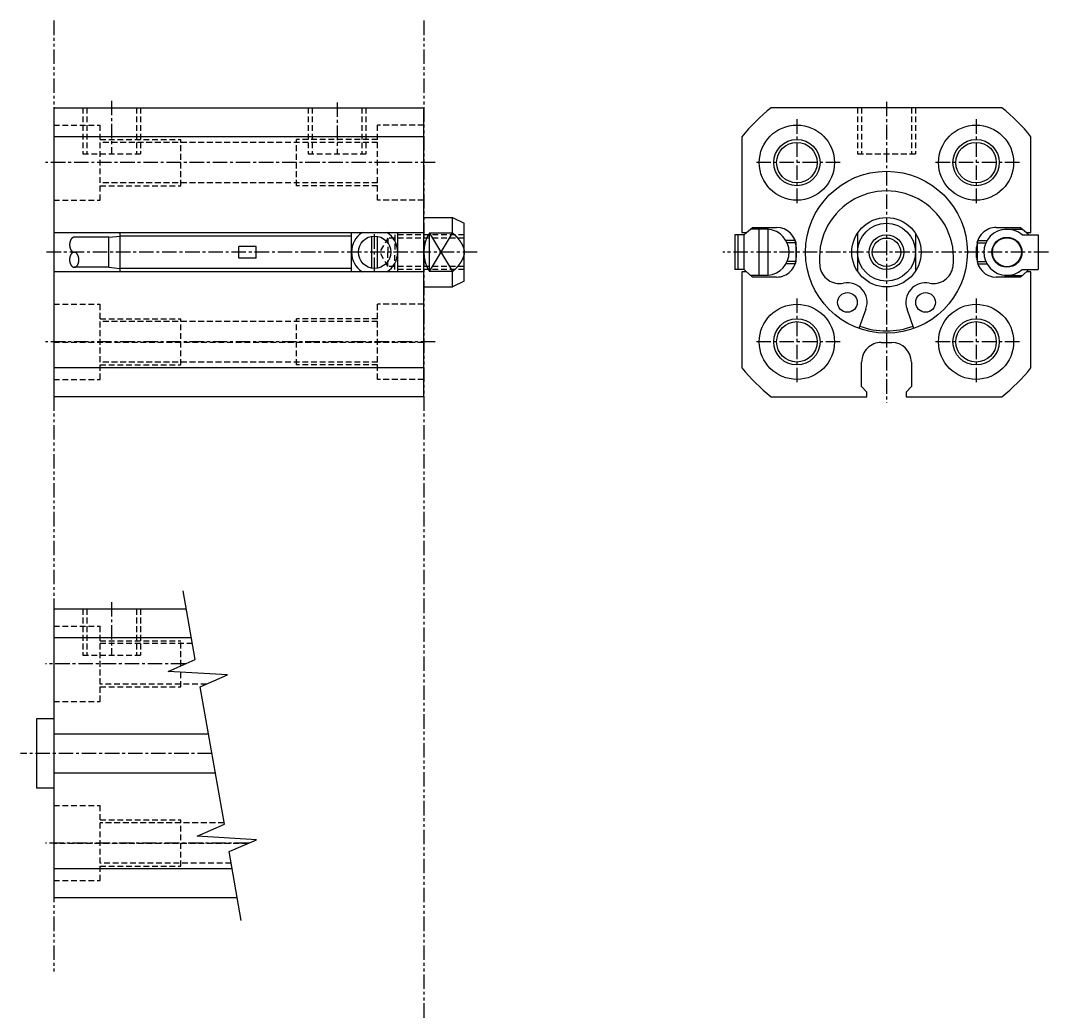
# Model space of a CAD drawing. Extents: x 1 to 128, y 0 to 373.
# Drawn here: x 39 to 128, y 287.5 to 373.2 of the extents above; entities that cross this region are included whole.
import ezdxf

# ---------------------------------------------------------------- set-up
doc = ezdxf.new("R2010")
doc.units = 0
for name, pattern in [('CENTER', [2, 1.25, -0.25, 0.25, -0.25]), ('DASHED', [0.75, 0.5, -0.25]), ('PHANTOM', [2.5, 1.25, -0.25, 0.25, -0.25, 0.25, -0.25])]:
    doc.linetypes.add(name, pattern=pattern)
doc.layers.get('0').update_dxf_attribs({"linetype": 'CONTINUOUS'})
doc.layers.add('CENTER', color=1, linetype='CENTER')

msp = doc.modelspace()

# ---------------------------------------------------------------- linework, layer by layer
at = {"color": 3, "linetype": 'PHANTOM'}
for p, q in [((41.923, 373.163), (41.923, 290.924)), ((73.923, 373.163), (73.923, 24.454))]:
    msp.add_line(p, q, dxfattribs=at)
at = {"color": 7, "linetype": 'CONTINUOUS'}
for p, q in [((41.923, 365.625), (41.923, 340.625)), ((41.923, 365.625), (73.923, 365.625)), ((73.923, 340.625), (73.923, 365.625)), ((123.936, 365.625), (103.961, 365.625)), ((73.923, 363.112), (41.923, 363.112)), ((101.449, 363.112), (101.449, 354.825)), ((126.449, 354.825), (126.449, 363.112)), ((73.923, 356.125), (76.423, 356.125)), ((76.423, 356.125), (77.423, 355.625)), ((76.423, 354.783), (76.423, 356.125)), ((41.923, 354.825), (73.923, 354.825)), ((47.673, 351.425), (47.673, 354.825)), ((67.673, 351.425), (67.673, 354.825)), ((71.673, 351.425), (71.673, 354.825)), ((74.423, 351.467), (74.423, 354.783)), ((76.423, 354.783), (74.423, 354.783)), ((77.423, 350.625), (77.423, 355.625)), ((101.449, 354.825), (101.849, 354.825)), ((101.627, 354.625), (102.182, 355.125)), ((101.849, 354.825), (102.349, 355.275)), ((103.727, 355.125), (102.182, 355.125)), ((102.349, 355.275), (104.449, 355.275)), ((102.927, 351.125), (102.927, 355.125)), ((103.727, 351.125), (103.727, 355.125)), ((111.449, 354.783), (111.449, 351.466)), ((116.449, 354.783), (116.449, 351.466)), ((123.449, 355.275), (125.549, 355.275)), ((124.171, 355.125), (125.716, 355.125)), ((124.971, 355.033), (124.971, 355.125)), ((125.549, 355.275), (126.049, 354.825)), ((126.271, 354.625), (125.716, 355.125)), ((126.049, 354.825), (126.449, 354.825)), ((46.673, 354.425), (43.693, 354.425)), ((46.673, 354.425), (47.673, 354.525)), ((46.673, 351.825), (46.673, 354.425)), ((67.673, 354.525), (47.673, 354.525)), ((69.423, 351.747), (69.423, 354.502)), ((69.923, 351.747), (69.923, 354.502)), ((101.627, 354.625), (100.827, 354.625)), ((100.827, 354.625), (100.827, 351.625)), ((101.127, 351.625), (101.127, 354.625)), ((101.627, 351.625), (101.627, 354.625)), ((106.058, 354.125), (105.259, 354.125)), ((106.113, 353.925), (105.36, 353.925)), ((106.058, 354.125), (106.113, 353.925)), ((106.113, 353.925), (106.113, 352.325)), ((121.785, 353.925), (121.84, 354.125)), ((121.785, 353.925), (122.538, 353.925)), ((121.785, 353.925), (121.785, 352.325)), ((121.84, 354.125), (122.639, 354.125)), ((125.694, 354.625), (127.071, 354.625)), ((127.071, 354.625), (127.071, 351.625)), ((59.423, 353.625), (57.923, 353.625)), ((57.923, 352.625), (57.923, 353.625)), ((59.423, 352.625), (59.423, 353.625)), ((106.149, 353.575), (106.149, 352.675)), ((121.749, 352.675), (121.749, 353.575)), ((59.423, 352.625), (57.923, 352.625)), ((106.058, 352.125), (105.259, 352.125)), ((106.113, 352.325), (105.36, 352.325)), ((106.113, 352.325), (106.058, 352.125)), ((121.785, 352.325), (122.538, 352.325)), ((121.785, 352.325), (121.84, 352.125)), ((121.84, 352.125), (122.639, 352.125)), ((73.923, 351.425), (41.923, 351.425)), ((46.673, 351.825), (43.693, 351.825)), ((46.673, 351.825), (47.673, 351.725)), ((67.673, 351.725), (47.673, 351.725)), ((76.423, 351.467), (74.423, 351.467)), ((76.423, 350.125), (76.423, 351.466)), ((101.627, 351.625), (100.827, 351.625)), ((101.449, 351.425), (101.449, 343.137)), ((101.849, 351.425), (101.449, 351.425)), ((102.182, 351.125), (101.627, 351.625)), ((102.349, 350.975), (101.849, 351.425)), ((124.971, 351.125), (124.971, 351.217)), ((126.049, 351.425), (125.549, 350.975)), ((125.694, 351.625), (127.071, 351.625)), ((125.716, 351.125), (126.271, 351.625)), ((126.449, 351.425), (126.049, 351.425)), ((126.449, 343.137), (126.449, 351.425)), ((77.423, 350.625), (76.423, 350.125)), ((103.727, 351.125), (102.182, 351.125)), ((104.449, 350.975), (102.349, 350.975)), ((125.549, 350.975), (123.449, 350.975)), ((124.171, 351.125), (125.716, 351.125)), ((73.923, 350.125), (76.423, 350.125)), ((112.171, 348.206), (111.569, 346.542)), ((116.329, 346.542), (115.727, 348.206)), ((113.499, 345.325), (114.399, 345.325)), ((111.799, 341.525), (111.799, 343.625)), ((116.099, 343.625), (116.099, 341.525)), ((73.923, 343.137), (41.923, 343.137)), ((112.249, 341.025), (111.799, 341.525)), ((116.099, 341.525), (115.649, 341.025)), ((73.923, 340.625), (41.923, 340.625)), ((103.961, 340.625), (112.249, 340.625)), ((112.249, 340.625), (112.249, 341.025)), ((115.649, 341.025), (115.649, 340.625)), ((115.649, 340.625), (123.936, 340.625)), ((41.923, 322.274), (41.923, 297.274)), ((41.923, 322.274), (53.392, 322.274)), ((53.835, 319.761), (41.923, 319.761)), ((41.923, 312.774), (40.423, 312.774)), ((40.423, 312.774), (40.423, 306.774)), ((41.923, 311.474), (55.296, 311.474)), ((55.896, 308.074), (41.923, 308.074)), ((41.923, 306.774), (40.423, 306.774)), ((57.357, 299.786), (41.923, 299.786)), ((57.8, 297.274), (41.923, 297.274))]:
    msp.add_line(p, q, dxfattribs=at)
at = {"color": 3, "linetype": 'DASHED'}
for p, q in [((44.423, 365.625), (44.423, 361.625)), ((44.773, 365.625), (44.773, 361.625)), ((49.073, 365.625), (49.073, 361.625)), ((49.423, 365.625), (49.423, 361.625)), ((63.923, 365.625), (63.923, 361.625)), ((64.273, 365.625), (64.273, 361.625)), ((68.573, 365.625), (68.573, 361.625)), ((68.923, 365.625), (68.923, 361.625)), ((111.449, 365.625), (111.449, 361.625)), ((111.799, 365.625), (111.799, 361.625)), ((116.099, 365.625), (116.099, 361.625)), ((116.449, 365.625), (116.449, 361.625)), ((41.923, 364.125), (45.923, 364.125)), ((45.923, 357.625), (45.923, 364.125)), ((73.923, 364.125), (69.923, 364.125)), ((69.923, 357.625), (69.923, 364.125)), ((45.923, 362.875), (52.923, 362.875)), ((52.923, 358.875), (52.923, 362.875)), ((69.923, 362.875), (62.923, 362.875)), ((62.923, 358.875), (62.923, 362.875)), ((69.923, 362.625), (45.923, 362.625)), ((44.423, 361.625), (49.423, 361.625)), ((63.923, 361.625), (68.923, 361.625)), ((111.449, 361.625), (116.449, 361.625)), ((69.923, 359.125), (45.923, 359.125)), ((45.923, 358.875), (52.923, 358.875)), ((69.923, 358.875), (62.923, 358.875)), ((41.923, 357.625), (45.923, 357.625)), ((73.923, 357.625), (69.923, 357.625)), ((70.823, 354.354), (70.113, 353.125)), ((70.823, 354.354), (70.823, 353.125)), ((77.423, 354.354), (70.823, 354.354)), ((71.423, 354.625), (71.423, 353.125)), ((77.423, 354.625), (71.423, 354.625)), ((70.823, 351.895), (70.113, 353.125)), ((70.823, 351.895), (70.823, 353.125)), ((71.423, 351.625), (71.423, 353.125)), ((77.423, 351.895), (70.823, 351.895)), ((77.423, 351.625), (71.423, 351.625)), ((41.923, 348.625), (45.923, 348.625)), ((45.923, 342.125), (45.923, 348.625)), ((69.923, 342.125), (69.923, 348.625)), ((73.923, 348.625), (69.923, 348.625)), ((45.923, 347.375), (52.923, 347.375)), ((69.923, 347.125), (45.923, 347.125)), ((52.923, 343.375), (52.923, 347.375)), ((69.923, 347.375), (62.923, 347.375)), ((62.923, 343.375), (62.923, 347.375)), ((73.923, 345.325), (41.923, 345.325)), ((69.923, 343.625), (45.923, 343.625)), ((45.923, 343.375), (52.923, 343.375)), ((69.923, 343.375), (62.923, 343.375)), ((41.923, 342.125), (45.923, 342.125)), ((73.923, 342.125), (69.923, 342.125)), ((44.423, 322.274), (44.423, 318.274)), ((44.773, 322.274), (44.773, 318.274)), ((49.073, 322.274), (49.073, 318.274)), ((49.423, 322.274), (49.423, 318.274)), ((41.923, 320.774), (45.923, 320.774)), ((45.923, 314.274), (45.923, 320.774)), ((45.923, 319.524), (52.923, 319.524)), ((53.921, 319.274), (45.923, 319.274)), ((52.923, 317.357), (52.923, 319.524)), ((44.423, 318.274), (49.423, 318.274)), ((52.923, 315.524), (52.923, 316.803)), ((55.134, 315.774), (45.923, 315.774)), ((45.923, 315.524), (52.923, 315.524)), ((41.923, 314.274), (45.923, 314.274)), ((41.923, 305.274), (45.923, 305.274)), ((45.923, 298.774), (45.923, 305.274)), ((45.923, 304.024), (52.923, 304.024)), ((56.654, 303.774), (45.923, 303.774)), ((52.923, 300.024), (52.923, 304.024)), ((58.691, 301.974), (41.923, 301.974)), ((57.271, 300.274), (45.923, 300.274)), ((45.923, 300.024), (52.923, 300.024)), ((41.923, 298.774), (45.923, 298.774))]:
    msp.add_line(p, q, dxfattribs=at)
at = {"color": 3, "linetype": 'CONTINUOUS'}
for p, q in [((74.423, 351.467), (76.423, 354.783)), ((74.423, 354.783), (76.423, 351.467))]:
    msp.add_line(p, q, dxfattribs=at)
msp.add_lwpolyline([(58.142, 295.334), (57.094, 301.279), (59.452, 302.304), (54.319, 302.618), (56.677, 303.643), (54.58, 315.533), (56.938, 316.558), (51.806, 316.871), (54.164, 317.896), (53.115, 323.841)], dxfattribs=at)
at = {"color": 7}
msp.add_polyline3d([(76.423, 354.783, 0), (76.429, 354.778, 0), (76.436, 354.772, 0), (76.442, 354.767, 0), (76.448, 354.762, 0), (76.455, 354.757, 0), (76.461, 354.751, 0), (76.468, 354.746, 0), (76.474, 354.741, 0), (76.48, 354.735, 0), (76.487, 354.73, 0), (76.493, 354.725, 0), (76.499, 354.719, 0), (76.506, 354.714, 0), (76.512, 354.708, 0), (76.518, 354.703, 0), (76.524, 354.697, 0), (76.531, 354.692, 0), (76.537, 354.686, 0), (76.543, 354.681, 0), (76.549, 354.675, 0), (76.555, 354.67, 0), (76.561, 354.664, 0), (76.568, 354.658, 0), (76.574, 354.653, 0), (76.58, 354.647, 0), (76.586, 354.641, 0), (76.592, 354.636, 0), (76.598, 354.63, 0), (76.604, 354.624, 0), (76.61, 354.619, 0), (76.616, 354.613, 0), (76.622, 354.607, 0), (76.628, 354.601, 0), (76.634, 354.595, 0), (76.64, 354.59, 0), (76.646, 354.584, 0), (76.651, 354.578, 0), (76.657, 354.572, 0), (76.663, 354.566, 0), (76.669, 354.56, 0), (76.675, 354.554, 0), (76.681, 354.548, 0), (76.686, 354.542, 0), (76.692, 354.536, 0), (76.698, 354.53, 0), (76.704, 354.524, 0), (76.709, 354.518, 0), (76.715, 354.512, 0), (76.721, 354.506, 0), (76.726, 354.5, 0), (76.732, 354.494, 0), (76.738, 354.488, 0), (76.743, 354.482, 0), (76.749, 354.476, 0), (76.754, 354.47, 0), (76.76, 354.463, 0), (76.766, 354.457, 0), (76.771, 354.451, 0), (76.777, 354.445, 0), (76.782, 354.439, 0), (76.788, 354.432, 0), (76.793, 354.426, 0), (76.799, 354.42, 0), (76.804, 354.414, 0), (76.81, 354.407, 0), (76.815, 354.401, 0), (76.82, 354.395, 0), (76.826, 354.389, 0), (76.831, 354.382, 0), (76.837, 354.376, 0), (76.842, 354.37, 0), (76.847, 354.363, 0), (76.853, 354.357, 0), (76.858, 354.35, 0), (76.863, 354.344, 0), (76.868, 354.338, 0), (76.874, 354.331, 0), (76.879, 354.325, 0), (76.884, 354.318, 0), (76.889, 354.312, 0), (76.895, 354.305, 0), (76.9, 354.299, 0), (76.905, 354.292, 0), (76.91, 354.286, 0), (76.915, 354.279, 0), (76.921, 354.273, 0), (76.926, 354.266, 0), (76.931, 354.26, 0), (76.936, 354.253, 0), (76.941, 354.247, 0), (76.946, 354.24, 0), (76.951, 354.234, 0), (76.956, 354.227, 0), (76.961, 354.22, 0), (76.966, 354.214, 0), (76.971, 354.207, 0), (76.976, 354.201, 0), (76.981, 354.194, 0), (76.986, 354.187, 0), (76.991, 354.181, 0), (76.996, 354.174, 0), (77.001, 354.167, 0), (77.006, 354.161, 0), (77.011, 354.154, 0), (77.016, 354.147, 0), (77.021, 354.14, 0), (77.025, 354.134, 0), (77.03, 354.127, 0), (77.035, 354.12, 0), (77.04, 354.113, 0), (77.045, 354.107, 0), (77.049, 354.1, 0), (77.054, 354.093, 0), (77.059, 354.086, 0), (77.064, 354.079, 0), (77.068, 354.072, 0), (77.073, 354.066, 0), (77.078, 354.059, 0), (77.082, 354.052, 0), (77.087, 354.045, 0), (77.091, 354.038, 0), (77.096, 354.031, 0), (77.101, 354.024, 0), (77.105, 354.017, 0), (77.11, 354.01, 0), (77.114, 354.003, 0), (77.119, 353.996, 0), (77.123, 353.989, 0), (77.128, 353.982, 0), (77.132, 353.975, 0), (77.136, 353.968, 0), (77.141, 353.961, 0), (77.145, 353.954, 0), (77.15, 353.947, 0), (77.154, 353.94, 0), (77.158, 353.933, 0), (77.163, 353.926, 0), (77.167, 353.919, 0), (77.171, 353.911, 0), (77.175, 353.904, 0), (77.18, 353.897, 0), (77.184, 353.89, 0), (77.188, 353.883, 0), (77.192, 353.876, 0), (77.196, 353.868, 0), (77.2, 353.861, 0), (77.204, 353.854, 0), (77.208, 353.847, 0), (77.212, 353.839, 0), (77.216, 353.832, 0), (77.22, 353.825, 0), (77.224, 353.817, 0), (77.228, 353.81, 0), (77.232, 353.803, 0), (77.236, 353.795, 0), (77.24, 353.788, 0), (77.243, 353.781, 0), (77.247, 353.773, 0), (77.251, 353.766, 0), (77.255, 353.758, 0), (77.258, 353.751, 0), (77.262, 353.743, 0), (77.266, 353.736, 0), (77.269, 353.729, 0), (77.273, 353.721, 0), (77.276, 353.714, 0), (77.28, 353.706, 0), (77.283, 353.698, 0), (77.287, 353.691, 0), (77.29, 353.683, 0), (77.294, 353.676, 0), (77.297, 353.668, 0), (77.3, 353.66, 0), (77.304, 353.653, 0), (77.307, 353.645, 0), (77.31, 353.638, 0), (77.313, 353.63, 0), (77.316, 353.622, 0), (77.32, 353.614, 0), (77.323, 353.607, 0), (77.326, 353.599, 0), (77.329, 353.591, 0), (77.332, 353.583, 0), (77.335, 353.576, 0), (77.337, 353.568, 0), (77.34, 353.56, 0), (77.343, 353.552, 0), (77.346, 353.544, 0), (77.349, 353.537, 0), (77.351, 353.529, 0), (77.354, 353.521, 0), (77.356, 353.513, 0), (77.359, 353.505, 0), (77.362, 353.497, 0), (77.364, 353.489, 0), (77.367, 353.481, 0), (77.369, 353.473, 0), (77.371, 353.465, 0), (77.374, 353.457, 0), (77.376, 353.449, 0), (77.378, 353.441, 0), (77.38, 353.433, 0), (77.382, 353.425, 0), (77.384, 353.417, 0), (77.386, 353.409, 0), (77.388, 353.401, 0), (77.39, 353.393, 0), (77.392, 353.385, 0), (77.394, 353.376, 0), (77.396, 353.368, 0), (77.397, 353.36, 0), (77.399, 353.352, 0), (77.401, 353.344, 0), (77.402, 353.336, 0), (77.404, 353.327, 0), (77.405, 353.319, 0), (77.407, 353.311, 0), (77.408, 353.303, 0), (77.409, 353.295, 0), (77.411, 353.286, 0), (77.412, 353.278, 0), (77.413, 353.27, 0), (77.414, 353.262, 0), (77.415, 353.253, 0), (77.416, 353.245, 0), (77.417, 353.237, 0), (77.418, 353.228, 0), (77.418, 353.22, 0), (77.419, 353.212, 0), (77.42, 353.204, 0), (77.42, 353.195, 0), (77.421, 353.187, 0), (77.421, 353.179, 0), (77.422, 353.17, 0), (77.422, 353.162, 0), (77.422, 353.154, 0), (77.422, 353.145, 0), (77.423, 353.137, 0), (77.423, 353.129, 0), (77.423, 353.121, 0), (77.423, 353.112, 0), (77.422, 353.104, 0), (77.422, 353.096, 0), (77.422, 353.087, 0), (77.422, 353.079, 0), (77.421, 353.071, 0), (77.421, 353.062, 0), (77.42, 353.054, 0), (77.42, 353.046, 0), (77.419, 353.037, 0), (77.418, 353.029, 0), (77.418, 353.021, 0), (77.417, 353.013, 0), (77.416, 353.004, 0), (77.415, 352.996, 0), (77.414, 352.988, 0), (77.413, 352.98, 0), (77.412, 352.971, 0), (77.411, 352.963, 0), (77.409, 352.955, 0), (77.408, 352.947, 0), (77.407, 352.938, 0), (77.405, 352.93, 0), (77.404, 352.922, 0), (77.402, 352.914, 0), (77.401, 352.906, 0), (77.399, 352.897, 0), (77.397, 352.889, 0), (77.396, 352.881, 0), (77.394, 352.873, 0), (77.392, 352.865, 0), (77.39, 352.857, 0), (77.388, 352.849, 0), (77.386, 352.84, 0), (77.384, 352.832, 0), (77.382, 352.824, 0), (77.38, 352.816, 0), (77.378, 352.808, 0), (77.376, 352.8, 0), (77.374, 352.792, 0), (77.371, 352.784, 0), (77.369, 352.776, 0), (77.367, 352.768, 0), (77.364, 352.76, 0), (77.362, 352.752, 0), (77.359, 352.744, 0), (77.356, 352.736, 0), (77.354, 352.729, 0), (77.351, 352.721, 0), (77.349, 352.713, 0), (77.346, 352.705, 0), (77.343, 352.697, 0), (77.34, 352.689, 0), (77.337, 352.681, 0), (77.335, 352.674, 0), (77.332, 352.666, 0), (77.329, 352.658, 0), (77.326, 352.65, 0), (77.323, 352.643, 0), (77.32, 352.635, 0), (77.316, 352.627, 0), (77.313, 352.62, 0), (77.31, 352.612, 0), (77.307, 352.604, 0), (77.304, 352.597, 0), (77.3, 352.589, 0), (77.297, 352.581, 0), (77.294, 352.574, 0), (77.29, 352.566, 0), (77.287, 352.559, 0), (77.283, 352.551, 0), (77.28, 352.543, 0), (77.276, 352.536, 0), (77.273, 352.528, 0), (77.269, 352.521, 0), (77.266, 352.513, 0), (77.262, 352.506, 0), (77.258, 352.498, 0), (77.255, 352.491, 0), (77.251, 352.484, 0), (77.247, 352.476, 0), (77.243, 352.469, 0), (77.24, 352.461, 0), (77.236, 352.454, 0), (77.232, 352.447, 0), (77.228, 352.439, 0), (77.224, 352.432, 0), (77.22, 352.425, 0), (77.216, 352.417, 0), (77.212, 352.41, 0), (77.208, 352.403, 0), (77.204, 352.396, 0), (77.2, 352.388, 0), (77.196, 352.381, 0), (77.192, 352.374, 0), (77.188, 352.367, 0), (77.184, 352.359, 0), (77.18, 352.352, 0), (77.175, 352.345, 0), (77.171, 352.338, 0), (77.167, 352.331, 0), (77.163, 352.324, 0), (77.158, 352.317, 0), (77.154, 352.309, 0), (77.15, 352.302, 0), (77.145, 352.295, 0), (77.141, 352.288, 0), (77.136, 352.281, 0), (77.132, 352.274, 0), (77.128, 352.267, 0), (77.123, 352.26, 0), (77.119, 352.253, 0), (77.114, 352.246, 0), (77.11, 352.239, 0), (77.105, 352.232, 0), (77.101, 352.225, 0), (77.096, 352.218, 0), (77.091, 352.211, 0), (77.087, 352.204, 0), (77.082, 352.198, 0), (77.078, 352.191, 0), (77.073, 352.184, 0), (77.068, 352.177, 0), (77.064, 352.17, 0), (77.059, 352.163, 0), (77.054, 352.156, 0), (77.049, 352.15, 0), (77.045, 352.143, 0), (77.04, 352.136, 0), (77.035, 352.129, 0), (77.03, 352.122, 0), (77.025, 352.116, 0), (77.021, 352.109, 0), (77.016, 352.102, 0), (77.011, 352.096, 0), (77.006, 352.089, 0), (77.001, 352.082, 0), (76.996, 352.075, 0), (76.991, 352.069, 0), (76.986, 352.062, 0), (76.981, 352.055, 0), (76.976, 352.049, 0), (76.971, 352.042, 0), (76.966, 352.036, 0), (76.961, 352.029, 0), (76.956, 352.022, 0), (76.951, 352.016, 0), (76.946, 352.009, 0), (76.941, 352.003, 0), (76.936, 351.996, 0), (76.931, 351.99, 0), (76.926, 351.983, 0), (76.921, 351.976, 0), (76.915, 351.97, 0), (76.91, 351.963, 0), (76.905, 351.957, 0), (76.9, 351.95, 0), (76.895, 351.944, 0), (76.889, 351.938, 0), (76.884, 351.931, 0), (76.879, 351.925, 0), (76.874, 351.918, 0), (76.868, 351.912, 0), (76.863, 351.905, 0), (76.858, 351.899, 0), (76.853, 351.893, 0), (76.847, 351.886, 0), (76.842, 351.88, 0), (76.837, 351.874, 0), (76.831, 351.867, 0), (76.826, 351.861, 0), (76.82, 351.855, 0), (76.815, 351.848, 0), (76.809, 351.842, 0), (76.804, 351.836, 0), (76.799, 351.829, 0), (76.793, 351.823, 0), (76.788, 351.817, 0), (76.782, 351.811, 0), (76.777, 351.804, 0), (76.771, 351.798, 0), (76.766, 351.792, 0), (76.76, 351.786, 0), (76.754, 351.78, 0), (76.749, 351.774, 0), (76.743, 351.767, 0), (76.738, 351.761, 0), (76.732, 351.755, 0), (76.726, 351.749, 0), (76.721, 351.743, 0), (76.715, 351.737, 0), (76.709, 351.731, 0), (76.704, 351.725, 0), (76.698, 351.719, 0), (76.692, 351.713, 0), (76.686, 351.707, 0), (76.681, 351.701, 0), (76.675, 351.695, 0), (76.669, 351.689, 0), (76.663, 351.683, 0), (76.657, 351.677, 0), (76.651, 351.671, 0), (76.646, 351.666, 0), (76.64, 351.66, 0), (76.634, 351.654, 0), (76.628, 351.648, 0), (76.622, 351.642, 0), (76.616, 351.637, 0), (76.61, 351.631, 0), (76.604, 351.625, 0), (76.598, 351.619, 0), (76.592, 351.614, 0), (76.586, 351.608, 0), (76.58, 351.602, 0), (76.574, 351.597, 0), (76.568, 351.591, 0), (76.561, 351.585, 0), (76.555, 351.58, 0), (76.549, 351.574, 0), (76.543, 351.569, 0), (76.537, 351.563, 0), (76.531, 351.557, 0), (76.524, 351.552, 0), (76.518, 351.546, 0), (76.512, 351.541, 0), (76.506, 351.536, 0), (76.499, 351.53, 0), (76.493, 351.525, 0), (76.487, 351.519, 0), (76.48, 351.514, 0), (76.474, 351.509, 0), (76.468, 351.503, 0), (76.461, 351.498, 0), (76.455, 351.493, 0), (76.448, 351.487, 0), (76.442, 351.482, 0), (76.436, 351.477, 0), (76.429, 351.472, 0), (76.423, 351.467, 0)], dxfattribs=at)
at = {"color": 7, "linetype": 'CONTINUOUS'}
for points in [[(43.693, 354.425, 0), (43.683, 354.424, 0), (43.673, 354.424, 0), (43.663, 354.423, 0), (43.654, 354.422, 0), (43.644, 354.42, 0), (43.634, 354.418, 0), (43.624, 354.415, 0), (43.615, 354.412, 0), (43.605, 354.409, 0), (43.596, 354.405, 0), (43.586, 354.401, 0), (43.577, 354.397, 0), (43.567, 354.392, 0), (43.558, 354.387, 0), (43.549, 354.381, 0), (43.54, 354.375, 0), (43.531, 354.369, 0), (43.522, 354.362, 0), (43.513, 354.355, 0), (43.504, 354.348, 0), (43.496, 354.34, 0), (43.487, 354.332, 0), (43.479, 354.324, 0), (43.471, 354.315, 0), (43.462, 354.306, 0), (43.455, 354.297, 0), (43.447, 354.287, 0), (43.439, 354.277, 0), (43.432, 354.267, 0), (43.424, 354.256, 0), (43.417, 354.245, 0), (43.41, 354.234, 0), (43.403, 354.223, 0), (43.397, 354.211, 0), (43.39, 354.199, 0), (43.384, 354.187, 0), (43.377, 354.175, 0), (43.372, 354.162, 0), (43.366, 354.149, 0), (43.36, 354.136, 0), (43.355, 354.122, 0), (43.35, 354.109, 0), (43.345, 354.095, 0), (43.34, 354.081, 0), (43.336, 354.067, 0), (43.331, 354.053, 0), (43.327, 354.038, 0), (43.323, 354.023, 0), (43.32, 354.009, 0), (43.316, 353.994, 0), (43.313, 353.979, 0), (43.31, 353.963, 0), (43.307, 353.948, 0), (43.305, 353.933, 0), (43.303, 353.917, 0), (43.3, 353.901, 0), (43.299, 353.886, 0), (43.297, 353.87, 0), (43.296, 353.854, 0), (43.295, 353.838, 0), (43.294, 353.823, 0), (43.293, 353.807, 0), (43.293, 353.791, 0), (43.293, 353.775, 0), (43.293, 353.759, 0), (43.293, 353.743, 0), (43.294, 353.727, 0), (43.295, 353.711, 0), (43.296, 353.695, 0), (43.297, 353.679, 0), (43.299, 353.664, 0), (43.3, 353.648, 0), (43.303, 353.632, 0), (43.305, 353.617, 0), (43.307, 353.601, 0), (43.31, 353.586, 0), (43.313, 353.571, 0), (43.316, 353.556, 0), (43.32, 353.541, 0), (43.323, 353.526, 0), (43.327, 353.511, 0), (43.331, 353.497, 0), (43.336, 353.482, 0), (43.34, 353.468, 0), (43.345, 353.454, 0), (43.35, 353.441, 0), (43.355, 353.427, 0), (43.36, 353.414, 0), (43.366, 353.4, 0), (43.372, 353.387, 0), (43.377, 353.375, 0), (43.384, 353.362, 0), (43.39, 353.35, 0), (43.397, 353.338, 0), (43.403, 353.326, 0), (43.41, 353.315, 0), (43.417, 353.304, 0), (43.424, 353.293, 0), (43.432, 353.282, 0), (43.439, 353.272, 0), (43.447, 353.262, 0), (43.455, 353.253, 0), (43.462, 353.243, 0), (43.471, 353.234, 0), (43.479, 353.226, 0), (43.487, 353.217, 0), (43.496, 353.209, 0), (43.504, 353.201, 0), (43.513, 353.194, 0), (43.522, 353.187, 0), (43.531, 353.18, 0), (43.54, 353.174, 0), (43.549, 353.168, 0), (43.558, 353.163, 0), (43.567, 353.157, 0), (43.577, 353.153, 0), (43.586, 353.148, 0), (43.596, 353.144, 0), (43.605, 353.14, 0), (43.615, 353.137, 0), (43.624, 353.134, 0), (43.634, 353.132, 0), (43.644, 353.13, 0), (43.654, 353.128, 0), (43.663, 353.126, 0), (43.673, 353.125, 0), (43.683, 353.125, 0), (43.693, 353.125, 0)], [(43.695, 351.825, 0), (43.715, 351.826, 0), (43.734, 351.828, 0), (43.754, 351.832, 0), (43.773, 351.837, 0), (43.792, 351.844, 0), (43.811, 351.853, 0), (43.83, 351.863, 0), (43.848, 351.875, 0), (43.866, 351.888, 0), (43.883, 351.902, 0), (43.9, 351.918, 0), (43.917, 351.935, 0), (43.933, 351.953, 0), (43.948, 351.973, 0), (43.963, 351.994, 0), (43.977, 352.016, 0), (43.991, 352.039, 0), (44.003, 352.063, 0), (44.015, 352.088, 0), (44.026, 352.115, 0), (44.037, 352.142, 0), (44.047, 352.169, 0), (44.055, 352.198, 0), (44.063, 352.227, 0), (44.07, 352.257, 0), (44.076, 352.287, 0), (44.081, 352.318, 0), (44.086, 352.349, 0), (44.089, 352.381, 0), (44.091, 352.412, 0), (44.093, 352.444, 0), (44.093, 352.476, 0), (44.092, 352.508, 0), (44.091, 352.54, 0), (44.088, 352.571, 0), (44.085, 352.603, 0), (44.08, 352.634, 0), (44.075, 352.665, 0), (44.069, 352.695, 0), (44.062, 352.725, 0), (44.054, 352.754, 0), (44.045, 352.782, 0), (44.035, 352.81, 0), (44.024, 352.837, 0), (44.013, 352.863, 0), (44.001, 352.888, 0), (43.988, 352.912, 0), (43.974, 352.935, 0), (43.96, 352.957, 0), (43.945, 352.978, 0), (43.929, 352.998, 0), (43.913, 353.016, 0), (43.897, 353.033, 0), (43.88, 353.049, 0), (43.862, 353.063, 0), (43.844, 353.076, 0), (43.826, 353.087, 0), (43.807, 353.097, 0), (43.788, 353.106, 0), (43.769, 353.112, 0), (43.749, 353.118, 0), (43.73, 353.122, 0), (43.711, 353.124, 0), (43.691, 353.125, 0), (43.671, 353.124, 0), (43.652, 353.121, 0), (43.632, 353.117, 0), (43.613, 353.112, 0), (43.594, 353.105, 0), (43.575, 353.096, 0), (43.556, 353.086, 0), (43.538, 353.075, 0), (43.52, 353.062, 0), (43.502, 353.047, 0), (43.486, 353.032, 0), (43.469, 353.014, 0), (43.453, 352.996, 0), (43.438, 352.976, 0), (43.423, 352.955, 0), (43.409, 352.933, 0), (43.395, 352.91, 0), (43.382, 352.886, 0), (43.37, 352.861, 0), (43.359, 352.835, 0), (43.349, 352.808, 0), (43.339, 352.78, 0), (43.33, 352.751, 0), (43.322, 352.722, 0), (43.316, 352.693, 0), (43.309, 352.662, 0), (43.304, 352.631, 0), (43.3, 352.6, 0), (43.297, 352.569, 0), (43.295, 352.537, 0), (43.293, 352.505, 0), (43.293, 352.473, 0), (43.293, 352.442, 0), (43.295, 352.41, 0), (43.297, 352.378, 0), (43.301, 352.347, 0), (43.305, 352.316, 0), (43.311, 352.285, 0), (43.317, 352.255, 0), (43.324, 352.225, 0), (43.332, 352.196, 0), (43.341, 352.167, 0), (43.351, 352.139, 0), (43.361, 352.113, 0), (43.373, 352.086, 0), (43.385, 352.061, 0), (43.398, 352.037, 0), (43.411, 352.014, 0), (43.426, 351.992, 0), (43.441, 351.971, 0), (43.456, 351.952, 0), (43.472, 351.934, 0), (43.489, 351.917, 0), (43.506, 351.901, 0), (43.524, 351.887, 0), (43.542, 351.874, 0), (43.56, 351.862, 0), (43.579, 351.852, 0), (43.598, 351.844, 0), (43.617, 351.837, 0), (43.636, 351.832, 0), (43.656, 351.828, 0), (43.675, 351.825, 0), (43.695, 351.825, 0)]]:
    msp.add_polyline3d(points, dxfattribs=at)
for centre, radius in [((106.199, 360.875), 3.25), ((121.699, 360.875), 3.25), ((106.199, 360.875), 1.75), ((121.699, 360.875), 1.75), ((113.949, 353.125), 7), ((113.949, 353.125), 3), ((113.949, 353.125), 2.5), ((69.673, 353.125), 1.4), ((113.949, 353.125), 1.229), ((124.371, 353.125), 1.3), ((124.371, 353.125), 1.25), ((110.572, 348.784), 0.85), ((117.326, 348.784), 0.85), ((106.199, 345.375), 3.25), ((121.699, 345.375), 3.25), ((106.199, 345.375), 1.75), ((121.699, 345.375), 1.75)]:
    msp.add_circle(centre, radius, dxfattribs=at)
at = {"color": 3, "linetype": 'CONTINUOUS'}
for centre, radius in [((106.199, 360.875), 2), ((121.699, 360.875), 2), ((113.949, 353.125), 1.5), ((106.199, 345.375), 2), ((121.699, 345.375), 2)]:
    msp.add_circle(centre, radius, dxfattribs=at)
at = {"color": 7, "linetype": 'CONTINUOUS'}
for centre, radius, start, end in [((113.949, 353.125), 16, 128.62481, 141.37515), ((113.949, 353.125), 16, 38.62484, 51.37517), ((113.949, 352.625), 5.8, 352.8267, 187.17332), ((69.673, 353.125), 2, 121.7888, 238.21175), ((69.673, 353.125), 2, 301.78819, 58.21122), ((76.922, 353.125), 2.999, 146.439, 213.561), ((103.527, 353.125), 2, 275.73846, 84.26018), ((104.449, 353.575), 1.7, 0.00001, 90.00001), ((123.449, 353.575), 1.7, 90.00001, 180.00001), ((124.371, 353.125), 2, 48.59037, 311.40961), ((104.449, 352.675), 1.7, 270, 0.00001), ((123.449, 352.675), 1.7, 180.00001, 270), ((109.881, 352.113), 1.7, 187.17331, 281.72201), ((118.017, 352.113), 1.7, 258.278, 352.8267), ((110.572, 348.784), 1.7, 340.12313, 101.72201), ((117.326, 348.784), 1.7, 78.278, 199.87687), ((113.949, 353.125), 6.8, 250.12313, 289.87707), ((113.499, 343.625), 1.7, 90.00001, 180.00001), ((114.399, 343.625), 1.7, 0.00001, 90.00001), ((113.949, 353.125), 16, 218.62484, 231.37518), ((113.949, 353.125), 16, 308.62484, 321.37517)]:
    msp.add_arc(centre, radius, start, end, dxfattribs=at)
at = {"layer": 'CENTER', "color": 1, "linetype": 'CENTER'}
for p, q in [((46.923, 366.22), (46.923, 361.625)), ((66.423, 366.077), (66.423, 361.593)), ((113.949, 366.132), (113.949, 340.087)), ((106.199, 364.625), (106.199, 357.125)), ((121.699, 364.625), (121.699, 357.125)), ((74.923, 360.875), (41.197, 360.875)), ((109.949, 360.875), (102.449, 360.875)), ((125.449, 360.875), (117.949, 360.875)), ((69.673, 351.425), (69.673, 354.825)), ((78.549, 353.125), (41.197, 353.125)), ((127.958, 353.125), (99.8, 353.125)), ((106.199, 349.125), (106.199, 341.625)), ((121.699, 349.125), (121.699, 341.625)), ((74.923, 345.375), (41.197, 345.375)), ((109.949, 345.375), (102.449, 345.375)), ((125.449, 345.375), (117.949, 345.375)), ((46.923, 322.868), (46.923, 318.274)), ((53.306, 317.524), (41.197, 317.524)), ((55.596, 309.774), (39.049, 309.774)), ((58.806, 302.024), (41.197, 302.024))]:
    msp.add_line(p, q, dxfattribs=at)

doc.saveas('drawing.dxf')
